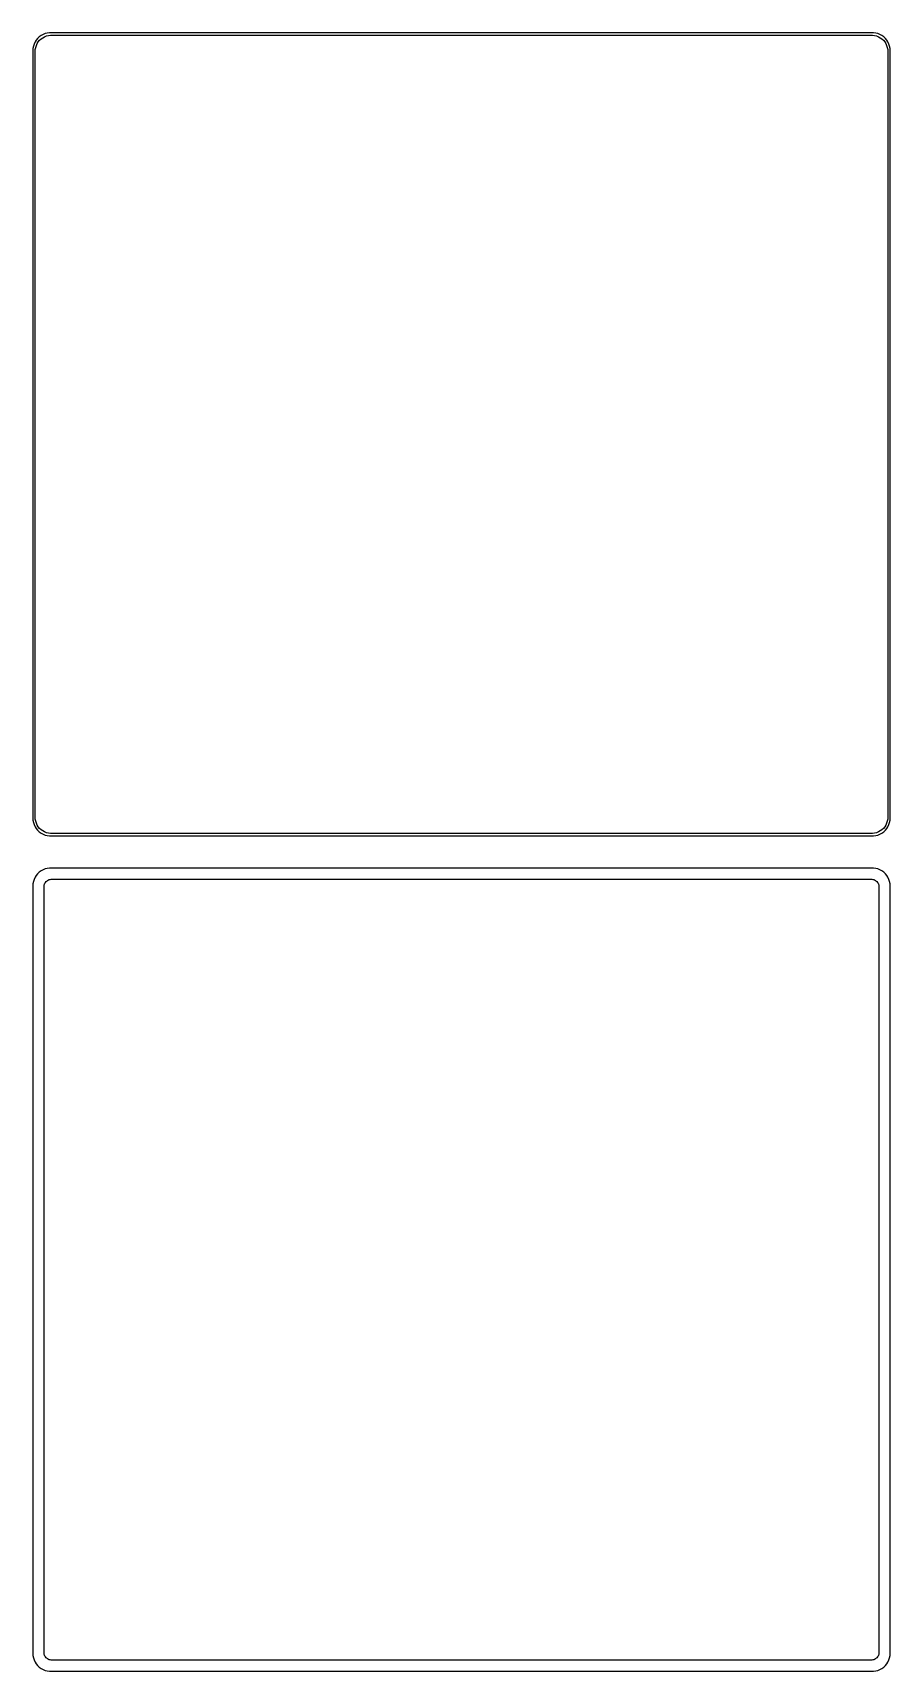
# Model space of a CAD drawing. Header units: metres. Extents: x -120 to 120, y 356 to 814.
import ezdxf

# ---------------------------------------------------------------- set-up
doc = ezdxf.new("R2010")
doc.units = ezdxf.units.M

msp = doc.modelspace()

# ---------------------------------------------------------------- linework, layer by layer
for p, q in [((-119.045, 812.439), (-119.382, 811.909)), ((-118.645, 812.923), (-119.045, 812.439)), ((-118.187, 813.353), (-118.645, 812.923)), ((-117.679, 813.722), (-118.187, 813.353)), ((-118.088, 812.384), (-117.668, 812.778)), ((-117.129, 814.024), (-117.679, 813.722)), ((-117.668, 812.778), (-117.203, 813.116)), ((-117.203, 813.116), (-116.699, 813.393)), ((-116.545, 814.255), (-117.129, 814.024)), ((-116.699, 813.393), (-116.165, 813.604)), ((-115.937, 814.411), (-116.545, 814.255)), ((-116.165, 813.604), (-115.608, 813.747)), ((-115.314, 814.49), (-115.937, 814.411)), ((-115.608, 813.747), (-115.037, 813.819)), ((115.314, 814.49), (-115.314, 814.49)), ((-115.037, 813.819), (115.037, 813.819)), ((115.037, 813.819), (115.608, 813.747)), ((115.937, 814.411), (115.314, 814.49)), ((115.608, 813.747), (116.165, 813.604)), ((116.545, 814.255), (115.937, 814.411)), ((116.165, 813.604), (116.699, 813.393)), ((117.129, 814.024), (116.545, 814.255)), ((116.699, 813.393), (117.203, 813.116)), ((117.679, 813.722), (117.129, 814.024)), ((117.203, 813.116), (117.668, 812.778)), ((117.668, 812.778), (118.088, 812.384)), ((118.187, 813.353), (117.679, 813.722)), ((118.645, 812.923), (118.187, 813.353)), ((119.045, 812.439), (118.645, 812.923)), ((119.382, 811.909), (119.045, 812.439)), ((-119.961, 810.127), (-120, 809.5)), ((-120, 809.5), (-120, 594.5)), ((-119.843, 810.743), (-119.961, 810.127)), ((-119.649, 811.341), (-119.843, 810.743)), ((-119.382, 811.909), (-119.649, 811.341)), ((-119.328, 809.25), (-119.292, 809.824)), ((-119.328, 594.75), (-119.328, 809.25)), ((-119.292, 809.824), (-119.185, 810.389)), ((-119.185, 810.389), (-119.007, 810.935)), ((-119.007, 810.935), (-118.762, 811.456)), ((-118.762, 811.456), (-118.454, 811.941)), ((-118.454, 811.941), (-118.088, 812.384)), ((118.088, 812.384), (118.454, 811.941)), ((118.454, 811.941), (118.762, 811.456)), ((118.762, 811.456), (119.007, 810.935)), ((119.007, 810.935), (119.185, 810.389)), ((119.185, 810.389), (119.292, 809.824)), ((119.292, 809.824), (119.328, 809.25)), ((119.328, 809.25), (119.328, 594.75)), ((119.649, 811.341), (119.382, 811.909)), ((119.843, 810.743), (119.649, 811.341)), ((119.961, 810.127), (119.843, 810.743)), ((120, 809.5), (119.961, 810.127)), ((120, 594.5), (120, 809.5)), ((-120, 594.5), (-119.961, 593.873)), ((-119.961, 593.873), (-119.843, 593.257)), ((-119.843, 593.257), (-119.649, 592.659)), ((-119.649, 592.659), (-119.382, 592.091)), ((-119.382, 592.091), (-119.045, 591.561)), ((-119.292, 594.176), (-119.328, 594.75)), ((-119.185, 593.611), (-119.292, 594.176)), ((-119.007, 593.065), (-119.185, 593.611)), ((-118.762, 592.544), (-119.007, 593.065)), ((-118.454, 592.059), (-118.762, 592.544)), ((118.762, 592.544), (118.454, 592.059)), ((119.007, 593.065), (118.762, 592.544)), ((119.185, 593.611), (119.007, 593.065)), ((119.045, 591.561), (119.382, 592.091)), ((119.292, 594.176), (119.185, 593.611)), ((119.328, 594.75), (119.292, 594.176)), ((119.382, 592.091), (119.649, 592.659)), ((119.649, 592.659), (119.843, 593.257)), ((119.843, 593.257), (119.961, 593.873)), ((119.961, 593.873), (120, 594.5)), ((-119.045, 591.561), (-118.645, 591.077)), ((-118.645, 591.077), (-118.187, 590.647)), ((-118.088, 591.616), (-118.454, 592.059)), ((-118.187, 590.647), (-117.679, 590.278)), ((-117.668, 591.222), (-118.088, 591.616)), ((-117.679, 590.278), (-117.129, 589.976)), ((-117.203, 590.884), (-117.668, 591.222)), ((-116.699, 590.607), (-117.203, 590.884)), ((-117.129, 589.976), (-116.545, 589.745)), ((-116.165, 590.396), (-116.699, 590.607)), ((-116.545, 589.745), (-115.937, 589.589)), ((-115.608, 590.253), (-116.165, 590.396)), ((-115.937, 589.589), (-115.314, 589.51)), ((-115.037, 590.181), (-115.608, 590.253)), ((-115.314, 589.51), (115.314, 589.51)), ((115.037, 590.181), (-115.037, 590.181)), ((115.608, 590.253), (115.037, 590.181)), ((115.314, 589.51), (115.937, 589.589)), ((116.165, 590.396), (115.608, 590.253)), ((115.937, 589.589), (116.545, 589.745)), ((116.699, 590.607), (116.165, 590.396)), ((116.545, 589.745), (117.129, 589.976)), ((117.203, 590.884), (116.699, 590.607)), ((117.129, 589.976), (117.679, 590.278)), ((117.668, 591.222), (117.203, 590.884)), ((118.088, 591.616), (117.668, 591.222)), ((117.679, 590.278), (118.187, 590.647)), ((118.454, 592.059), (118.088, 591.616)), ((118.187, 590.647), (118.645, 591.077)), ((118.645, 591.077), (119.045, 591.561)), ((-119.045, 578.439), (-119.382, 577.909)), ((-118.645, 578.923), (-119.045, 578.439)), ((-118.187, 579.353), (-118.645, 578.923)), ((-117.679, 579.722), (-118.187, 579.353)), ((-117.129, 580.024), (-117.679, 579.722)), ((-116.545, 580.255), (-117.129, 580.024)), ((-115.937, 580.411), (-116.545, 580.255)), ((-115.314, 580.49), (-115.937, 580.411)), ((115.314, 580.49), (-115.314, 580.49)), ((115.937, 580.411), (115.314, 580.49)), ((116.545, 580.255), (115.937, 580.411)), ((117.129, 580.024), (116.545, 580.255)), ((117.679, 579.722), (117.129, 580.024)), ((118.187, 579.353), (117.679, 579.722)), ((118.645, 578.923), (118.187, 579.353)), ((119.045, 578.439), (118.645, 578.923)), ((119.382, 577.909), (119.045, 578.439)), ((-119.961, 576.127), (-120, 575.5)), ((-120, 575.5), (-120, 360.5)), ((-119.843, 576.743), (-119.961, 576.127)), ((-119.649, 577.341), (-119.843, 576.743)), ((-119.382, 577.909), (-119.649, 577.341)), ((-116.86, 575.25), (-116.843, 575.514)), ((-116.86, 360.75), (-116.86, 575.25)), ((-116.843, 575.514), (-116.793, 575.775)), ((-116.793, 575.775), (-116.711, 576.027)), ((-116.711, 576.027), (-116.599, 576.266)), ((-116.599, 576.266), (-116.457, 576.49)), ((-116.457, 576.49), (-116.288, 576.694)), ((-116.288, 576.694), (-116.095, 576.876)), ((-116.095, 576.876), (-115.88, 577.031)), ((-115.88, 577.031), (-115.648, 577.159)), ((-115.648, 577.159), (-115.402, 577.256)), ((-115.402, 577.256), (-115.145, 577.322)), ((-115.145, 577.322), (-114.882, 577.355)), ((-114.882, 577.355), (114.882, 577.355)), ((114.882, 577.355), (115.145, 577.322)), ((115.145, 577.322), (115.402, 577.256)), ((115.402, 577.256), (115.648, 577.159)), ((115.648, 577.159), (115.88, 577.031)), ((115.88, 577.031), (116.095, 576.876)), ((116.095, 576.876), (116.288, 576.694)), ((116.288, 576.694), (116.457, 576.49)), ((116.457, 576.49), (116.599, 576.266)), ((116.599, 576.266), (116.711, 576.027)), ((116.711, 576.027), (116.793, 575.775)), ((116.793, 575.775), (116.843, 575.514)), ((116.843, 575.514), (116.86, 575.25)), ((116.86, 575.25), (116.86, 360.75)), ((119.649, 577.341), (119.382, 577.909)), ((119.843, 576.743), (119.649, 577.341)), ((119.961, 576.127), (119.843, 576.743)), ((120, 575.5), (119.961, 576.127)), ((120, 360.5), (120, 575.5)), ((-120, 360.5), (-119.961, 359.873)), ((-119.961, 359.873), (-119.843, 359.257)), ((-119.843, 359.257), (-119.649, 358.659)), ((-119.649, 358.659), (-119.382, 358.091)), ((-119.382, 358.091), (-119.045, 357.561)), ((-116.843, 360.486), (-116.86, 360.75)), ((-116.793, 360.225), (-116.843, 360.486)), ((-116.711, 359.973), (-116.793, 360.225)), ((-116.599, 359.734), (-116.711, 359.973)), ((-116.457, 359.51), (-116.599, 359.734)), ((-116.288, 359.306), (-116.457, 359.51)), ((-116.095, 359.124), (-116.288, 359.306)), ((-115.88, 358.969), (-116.095, 359.124)), ((-115.648, 358.841), (-115.88, 358.969)), ((-115.402, 358.744), (-115.648, 358.841)), ((-115.145, 358.678), (-115.402, 358.744)), ((-114.882, 358.645), (-115.145, 358.678)), ((114.882, 358.645), (-114.882, 358.645)), ((115.145, 358.678), (114.882, 358.645)), ((115.402, 358.744), (115.145, 358.678)), ((115.648, 358.841), (115.402, 358.744)), ((115.88, 358.969), (115.648, 358.841)), ((116.095, 359.124), (115.88, 358.969)), ((116.288, 359.306), (116.095, 359.124)), ((116.457, 359.51), (116.288, 359.306)), ((116.599, 359.734), (116.457, 359.51)), ((116.711, 359.973), (116.599, 359.734)), ((116.793, 360.225), (116.711, 359.973)), ((116.843, 360.486), (116.793, 360.225)), ((116.86, 360.75), (116.843, 360.486)), ((119.045, 357.561), (119.382, 358.091)), ((119.382, 358.091), (119.649, 358.659)), ((119.649, 358.659), (119.843, 359.257)), ((119.843, 359.257), (119.961, 359.873)), ((119.961, 359.873), (120, 360.5)), ((-119.045, 357.561), (-118.645, 357.077)), ((-118.645, 357.077), (-118.187, 356.647)), ((-118.187, 356.647), (-117.679, 356.278)), ((-117.679, 356.278), (-117.129, 355.976)), ((-117.129, 355.976), (-116.545, 355.745)), ((-116.545, 355.745), (-115.937, 355.589)), ((-115.937, 355.589), (-115.314, 355.51)), ((-115.314, 355.51), (115.314, 355.51)), ((115.314, 355.51), (115.937, 355.589)), ((115.937, 355.589), (116.545, 355.745)), ((116.545, 355.745), (117.129, 355.976)), ((117.129, 355.976), (117.679, 356.278)), ((117.679, 356.278), (118.187, 356.647)), ((118.187, 356.647), (118.645, 357.077)), ((118.645, 357.077), (119.045, 357.561))]:
    msp.add_line(p, q)

doc.saveas('drawing.dxf')
